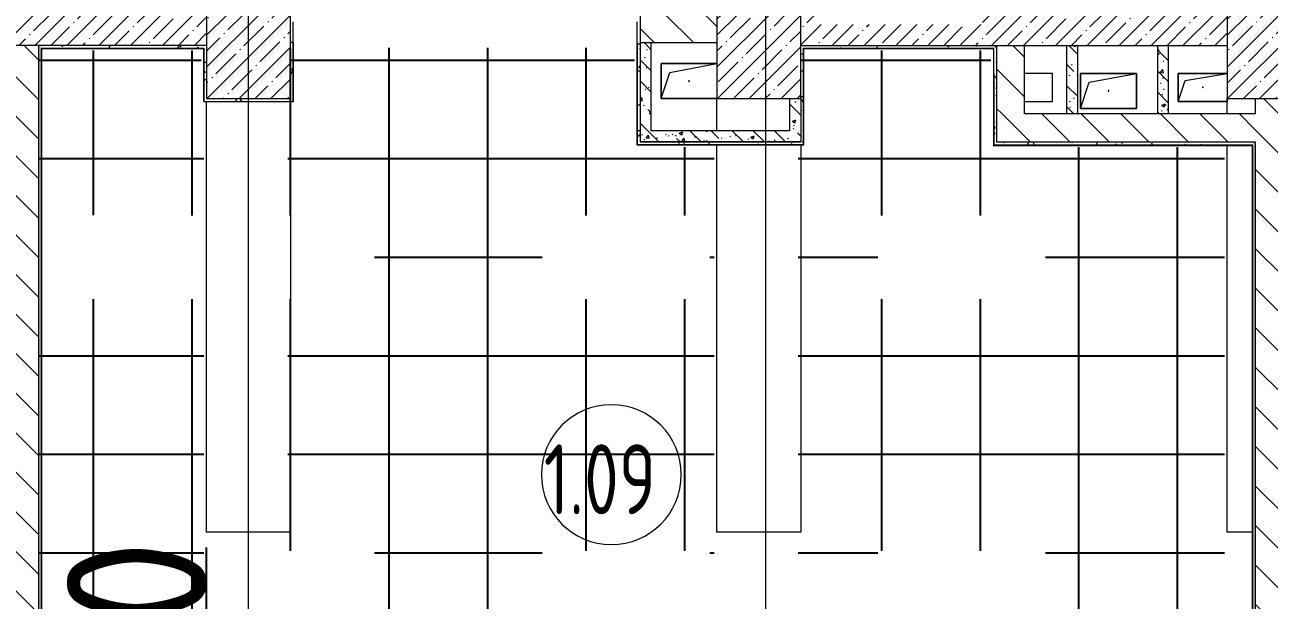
# Model space of a CAD drawing. Header units: millimetres. Extents: x -213911 to 415037, y -3642 to 107391.
# Drawn here: x 20675 to 29574, y 3577 to 7691 of the extents above; entities that cross this region are included whole.
import ezdxf

# ---------------------------------------------------------------- set-up
doc = ezdxf.new("R2010")
doc.units = ezdxf.units.MM
doc.layers.add('3) CF4 монтаж', color=104, linetype='Continuous')
for name, color, linetype, lineweight in [('7.6) CF6 монтаж НЗ', 182, 'Continuous', 50), ('A-AREA-IDEN', 7, 'Continuous', 9), ('A-FLOR', 7, 'Continuous', 9), ('A-GENM', 7, 'Continuous', 9), ('A-WALL', 7, 'Continuous', 5), ('I-WALL', 7, 'Continuous', 5), ('S-COLS', 7, 'Continuous', 9), ('S-COLS-1', 7, 'Continuous', 5), ('Оси', 7, 'Continuous', 9)]:
    doc.layers.add(name, color=color, linetype=linetype, lineweight=lineweight)
doc.layers.add('A-WALL-1', color=9, linetype='Continuous', lineweight=5, true_color=0x808080)
doc.layers.add('A-WALL-FNSH-1', color=9, linetype='Continuous', lineweight=5, true_color=0x808080)
doc.styles.add('ISOCPEUR_4', font='isocpeur.ttf', dxfattribs={"width": 0.9, "height": 1000})
doc.styles.add('СПДС', font='ГОСТ тип А.ttf', dxfattribs={"width": 0.9})
doc.dimstyles.new('ISO-2_0_0_9К_Средний_округл2_1', dxfattribs={"dimscale": 304.8, "dimtxt": 995.981176, "dimasz": 2.46063, "dimexe": 1.968504, "dimexo": 0, "dimgap": 0, "dimtad": 1, "dimdec": 0, "dimrnd": 10, "dimzin": 0, "dimdsep": 46, "dimtxsty": 'ISOCPEUR_4', "dimblk1": 'OBLIQUE', "dimblk2": 'OBLIQUE', "dimsah": 1, "dimcen": 0.09, "dimdle": 1.968504, "dimazin": 0, "dimtfac": 1, "dimtdec": 4, "dimtix": 1, "dimtmove": 0, "dimatfit": 3, "dimfxl": 1, "dimtvp": 1, "dimtolj": 1, "dimtzin": 0, "dimarcsym": 2})
pattern_1 = [(135, (64.7, -136.06), (-141.4214, -141.4214), [])]
pattern_2 = [(135, (64.7, -136.06), (-150.8683, -150.8683), [213.36, -35.56, 7.112, -35.56]), (135, (64.7, 14.71), (-150.8683, -150.8683), []), (50, (64.7, -136.06), (255.0577, -22.3145), [26.67, -293.37]), (355, (64.7, -136.06), (-49.3404, 267.4791), [21.336, -234.696]), (100.451, (85.96, -137.92), (205.7195, 245.1636), [22.666, -249.326]), (46.184, (64.7, -64.94), (379.511, -58.86), [40.005, -440.055]), (96.636, (96.33, -69.85), (332.3634, 346.399), [33.999, -373.989]), (351.184, (64.7, -64.94), (332.367, 346.3953), [32.004, -352.044]), (21, (100.26, -82.72), (212.2602, -143.1711), [26.67, -293.37]), (326, (100.26, -82.72), (86.5224, 257.8632), [21.336, -234.696]), (71.451, (117.95, -94.65), (298.784, 114.6901), [22.666, -249.326]), (37.5, (64.7, -136.06), (4.32385, 118.3775), [6.706, -225.146, 6.706, -231.546, -235.585]), (37.5, (64.7, -136.06), (4.32385, 118.3775), [-470.103, 6.706, -228.879]), (7.5, (64.7, -136.06), (93.5476, 140.2533), [6.706, -129.134, 6.706, -219.812, -89.789]), (7.5, (64.7, -136.06), (93.5476, 140.2533), [-362.356, 6.706, -83.083]), (327.5, (-14.6, -136.06), (189.82734, -8.0202), [6.706, -82.194, 6.706, -270.662, -368.046]), (327.5, (-14.6, -136.06), (189.82734, -8.0202), [-366.268, 6.706, -361.34]), (317.5, (-50.16, -136.06), (207.3811, 35.5976), [6.706, -108.864, 6.706, -177.495, -261.366]), (317.5, (-50.16, -136.06), (207.3811, 35.5976), [-299.771, 6.706, -254.66])]
pattern_3 = [(45, (64.7, -136.06), (-114.04925, 114.04925), []), (45, (178.75, -136.06), (-114.04925, 114.04925), [201.612, -40.322, 6.706, -33.617])]
pattern_4 = [(0, (64.7, -136.06), (243.84, 60.96), [20.117, -162.763, 20.117, -162.763, -975.36]), (0, (64.7, -136.06), (243.84, 60.96), [-365.76, 20.117, -345.643, 20.117, -162.763, -426.72]), (0, (64.7, -136.06), (243.84, 60.96), [-914.4, 20.117, -101.803, 20.117, -284.683]), (120, (156.14, -105.58), (-174.71291, 180.69163), [20.117, -162.763, 20.117, -162.763, -975.36]), (120, (156.14, -105.58), (-174.71291, 180.69163), [-365.76, 20.117, -345.643, 20.117, -162.763, -426.72]), (120, (156.14, -105.58), (-174.71291, 180.69163), [-914.4, 20.117, -101.803, 20.117, -284.683]), (240, (186.62, 16.34), (-69.12709, -241.65163), [20.117, -162.763, 20.117, -162.763, -975.36]), (240, (186.62, 16.34), (-69.12709, -241.65163), [-365.76, 20.117, -345.643, 20.117, -162.763, -426.72]), (240, (186.62, 16.34), (-69.12709, -241.65163), [-914.4, 20.117, -101.803, 20.117, -284.683])]

# ---------------------------------------------------------------- blocks, each defined once
blk = doc.blocks.new('BSC_Колонна _Прямоугольная - 600х600-23286269-Объем проектирования 1 этажа')
at = {"layer": 'S-COLS-1'}
h = blk.add_hatch(dxfattribs=at)
h.set_pattern_fill('FP_3', color=256, style=0, pattern_type=2)
h.set_pattern_definition([(45, (-29509.74, -7600), (-114.04925, 114.04925), []), (45, (-29395.7, -7600), (-114.04925, 114.04925), [201.613, -40.323, 6.706, -33.617])])
h.paths.add_polyline_path([(-300, -300), (300, -300), (300, 300), (-300, 300), (-300, -187.4)])
for p, q in [((300, 300), (-300, 300)), ((-300, 300), (-300, -300)), ((300, -300), (300, 300)), ((-300, -300), (300, -300))]:
    blk.add_line(p, q, dxfattribs=at)
blk = doc.blocks.new('BSC_Колонна _Прямоугольная - 600х600-V18-Объем проектирования 1 этажа')
at = {"layer": 'S-COLS-1'}
h = blk.add_hatch(dxfattribs=at)
h.set_pattern_fill('FP_28', color=256, style=0, pattern_type=2)
h.set_pattern_definition([(45, (-25860, -7600), (-114.0493, 114.0493), []), (45, (-25745.95, -7600), (-114.0493, 114.0493), [201.613, -40.323, 6.706, -33.617])])
h.paths.add_polyline_path([(300, -300), (300, 300), (-300, 300), (-300, -300), (-110.8, -300)])
for p, q in [((300, 300), (-300, 300)), ((-300, 300), (-300, -300)), ((300, -300), (300, 300)), ((-300, -300), (300, -300))]:
    blk.add_line(p, q, dxfattribs=at)
blk = doc.blocks.new('BSC_Колонна _Прямоугольная - 600х600-V153-Объем проектирования 1 этажа')
at = {"layer": 'S-COLS-1'}
h = blk.add_hatch(dxfattribs=at)
h.set_pattern_fill('FP_155', color=256, style=0, pattern_type=2)
h.set_pattern_definition([(45, (-22210, -7600), (-114.0493, 114.0493), []), (45, (-22095.95, -7600), (-114.0493, 114.0493), [201.613, -40.323, 6.706, -33.617])])
h.paths.add_polyline_path([(160.9, -300), (300, -300), (300, 300), (-300, 300), (-300, -300)])
for p, q in [((300, 300), (-300, 300)), ((-300, 300), (-300, -300)), ((300, -300), (300, 300)), ((-300, -300), (300, -300))]:
    blk.add_line(p, q, dxfattribs=at)
blk = doc.blocks.new('GM_Отверстие прямоугольное _в плите_ - Отверстие-21981599-Объем проектирования 1 этажа')
at = {"layer": 'A-GENM'}
for p, q in [((-175, -100), (-175, 100)), ((-175, 100), (175, 100)), ((175, 100), (-175, 100)), ((-175, 100), (-175, -100)), ((-125, 50), (175, 100)), ((-175, -100), (-125, 50)), ((175, -80), (175, -100)), ((175, -100), (175, -80)), ((175, -100), (-175, -100)), ((-175, -100), (175, -100))]:
    blk.add_line(p, q, dxfattribs=at)
for start, end in [(360, 180), (180, 360)]:
    blk.add_arc((0, 0), 2.5, start, end, dxfattribs=at)
blk = doc.blocks.new('GM_Отверстие прямоугольное _в плите_ - Отверстие-V199-Объем проектирования 1 этажа')
at = {"layer": 'A-GENM'}
for p, q in [((-200, -125), (-200, 125)), ((-200, 125), (200, 125)), ((200, 125), (-200, 125)), ((-200, 125), (-200, -125)), ((-137.5, 62.5), (200, 125)), ((200, 125), (200, -125)), ((200, -125), (200, 125)), ((-200, -125), (-137.5, 62.5)), ((200, -125), (-200, -125)), ((-200, -125), (200, -125))]:
    blk.add_line(p, q, dxfattribs=at)
for start, end in [(360, 180), (180, 360)]:
    blk.add_arc((0, 0), 2.5, start, end, dxfattribs=at)
blk = doc.blocks.new('GM_Отверстие прямоугольное _в плите_ - Отверстие-V206-Объем проектирования 1 этажа')
at = {"layer": 'A-GENM'}
for p, q in [((-200, -125), (-200, 125)), ((-200, 125), (200, 125)), ((200, 125), (-200, 125)), ((-200, 125), (-200, -125)), ((-137.5, 62.5), (200, 125)), ((-200, -125), (-137.5, 62.5)), ((200, -125), (-200, -125)), ((-200, -125), (200, -125))]:
    blk.add_line(p, q, dxfattribs=at)
for start, end in [(360, 180), (180, 360)]:
    blk.add_arc((0, 0), 2.5, start, end, dxfattribs=at)
blk = doc.blocks.new('Марка_Помещения - Номер-25198446-Объем проектирования 1 этажа')
at = {"layer": 'A-AREA-IDEN'}
for start, end in [(360, 180), (180, 360)]:
    blk.add_arc((0, 0), 2.5, start, end, dxfattribs=at)
blk = doc.blocks.new('_Oblique')
at = {"color": 0, "linetype": 'ByBlock', "lineweight": -2}
blk.add_line((-0.5, -0.5), (0.5, 0.5), dxfattribs=at)
blk = doc.blocks.new('*D2161')
at = {"layer": '7.6) CF6 монтаж НЗ', "color": 0, "lineweight": -2, "transparency": 16777216}
for p, q in [((21974.7, 383.9), (21974.7, 3953.3)), ((20574.7, 383.9), (22574.7, 383.9)), ((21974.7, -636.1), (21974.7, 383.9)), ((20574.7, -36.1), (22574.7, -36.1))]:
    blk.add_line(p, q, dxfattribs=at)
at = {"layer": 'Defpoints', "color": 0, "transparency": 16777216}
for p in [(20574.7, 383.9), (21974.7, 383.9), (20574.7, -36.1)]:
    blk.add_point(p, dxfattribs=at)
at = {"layer": '7.6) CF6 монтаж НЗ', "color": 0, "lineweight": -2, "transparency": 16777216, "xscale": 750, "yscale": 750, "zscale": 750}
for p, rotation in [((21974.7, 383.9), 90), ((21974.7, -36.1), 270)]:
    blk.add_blockref('_Oblique', p, dxfattribs=dict(at, rotation=rotation))
at = {"layer": '7.6) CF6 монтаж НЗ', "color": 0, "transparency": 16777216, "insert": (21474.7, 3053.3), "char_height": 1000, "attachment_point": 5, "rotation": 90, "style": 'ISOCPEUR_4'}
blk.add_mtext('\\A1;420', dxfattribs=at)

msp = doc.modelspace()

# ---------------------------------------------------------------- hatches: boundary and pattern name
at = {"layer": '3) CF4 монтаж'}
h = msp.add_hatch(dxfattribs=at)
h.set_pattern_fill('ANSI37', color=256, scale=222, angle=45, style=0)
h.set_pattern_definition([(90, (-13372.8, -41900.36), (-704.85, 0), []), (180, (-13372.8, -41900.36), (-6e-14, -704.85), [])])
h.paths.add_polyline_path([(29233.4, 368.1), (29254.4, 368.1), (29254.4, 6817.1), (27584.7, 6817.1), (27584.7, 7507.1), (26224.7, 7507.1), (26224.7, 6817.1), (26204.7, 6817.1), (26204.7, 368.1), (28752.6, 368.1)])
h.paths.add_polyline_path([(22700.7, 368.1), (25604.7, 368.1), (25604.7, 6817.1), (25034.7, 6818.1), (25034.7, 7527.1), (22574.7, 7527.1), (22574.7, 7127.1), (22554.7, 7127.1), (22554.7, 6328.6), (23174.7, 6328.6), (23174.7, 5728.6), (22554.7, 5728.6), (22554.7, 3928.6), (23174.7, 3928.6), (23174.7, 3328.6), (22554.7, 3328.6), (22554.7, 1528.6), (23174.7, 1528.6), (23174.7, 928.6), (22554.7, 928.6), (22554.7, 368.1)])
h.paths.add_polyline_path([(21954.7, 368.1), (21954.7, 5728.6), (20774.7, 5728.6), (20775.7, 368.1), (21933.7, 368.1)])
h.paths.add_polyline_path([(26774.7, 928.6), (26774.7, 1528.6), (27974.7, 1528.6), (27974.7, 928.6), (27426.3, 928.6)])
h.paths.add_polyline_path([(25574.7, 928.6), (24374.7, 928.6), (24374.7, 1528.6), (25574.7, 1528.6), (25574.7, 1181.5)])
h.paths.add_polyline_path([(27974.7, 3328.6), (26774.7, 3328.6), (26774.7, 3928.6), (27974.7, 3928.6), (27974.7, 3536.8)])
h.paths.add_polyline_path([(24773.8, 3328.6), (24374.7, 3328.6), (24374.7, 3928.6), (25574.7, 3928.6), (25574.7, 3328.6)])
h.paths.add_polyline_path([(27804.4, 5728.6), (26774.7, 5728.6), (26774.7, 6328.6), (27974.7, 6328.6), (27974.7, 5728.6)])
h.paths.add_polyline_path([(24773.8, 5728.6), (24374.7, 5728.6), (24374.7, 6328.6), (25574.7, 6328.6), (25574.7, 5728.6), (25034.7, 5728.6)])
h.paths.add_polyline_path([(20774.7, 6061.3), (20774.7, 6061.4), (20774.7, 6328.6), (21039.5, 6328.6), (21039.5, 6362.5), (21169.9, 6328.6), (21954.7, 6328.6), (21954.7, 7127.1), (21934.7, 7127.1), (21934.7, 7507.1), (20774.7, 7507.1), (20774.7, 6725.2), (20810.8, 6590.9), (20774.7, 6590.9), (20774.7, 6061.4)])
at = {"layer": 'I-WALL'}
h = msp.add_hatch(dxfattribs=at)
h.set_pattern_fill('FP_1', color=256, style=0, pattern_type=2)
h.set_pattern_definition(pattern_3)
h.paths.add_polyline_path([(20554.7, 7543.9), (21974.7, 7543.9), (21974.7, 7763.9), (18549.7, 7763.9), (18549.7, 7543.9), (20372.5, 7543.9)])
h.paths.add_polyline_path([(17569.7, 7543.9), (17599.7, 7543.9), (17599.7, 7763.9), (17324.7, 7763.9), (17324.7, 7543.9), (17344.7, 7543.9)])
h = msp.add_hatch(dxfattribs=at)
h.set_pattern_fill('FP_23', color=256, style=0, pattern_type=2)
h.set_pattern_definition(pattern_1)
h.paths.add_polyline_path([(25154.7, 7563.9), (25624.7, 7563.9), (25624.7, 7763.9), (25074.7, 7763.9), (25074.7, 7563.9)])
h = msp.add_hatch(dxfattribs=at)
h.set_pattern_fill('FP_1', color=256, style=0, pattern_type=2)
h.set_pattern_definition(pattern_3)
h.paths.add_polyline_path([(26224.7, 7543.9), (29274.4, 7543.9), (29274.4, 7763.9), (27524.7, 7762.5), (27524.7, 7693.9), (26324.7, 7693.9), (26324.7, 7763.9), (26224.7, 7763.9)])
h = msp.add_hatch(dxfattribs=at)
h.set_pattern_fill('FP_23', color=256, style=0, pattern_type=2)
h.set_pattern_definition(pattern_1)
h.paths.add_polyline_path([(20774.7, -36.1), (20774.7, 7543.9), (20574.7, 7543.9), (20574.7, -36.1)])
h = msp.add_hatch(dxfattribs=at)
h.set_pattern_fill('FP_191', color=256, style=0, pattern_type=2)
h.set_pattern_definition(pattern_4)
h.paths.add_polyline_path([(20794.7, 3.9), (20793.7, 7523.9), (20774.7, 7543.9), (20774.7, 3.9)])
h.paths.add_polyline_path([(20794.7, 7523.9), (20794.7, 7543.9), (20774.7, 7543.9)])
h = msp.add_hatch(dxfattribs=at)
h.set_pattern_fill('FP_191', color=256, style=0, pattern_type=2)
h.set_pattern_definition(pattern_4)
h.paths.add_polyline_path([(20807.7, 7523.9), (21953.7, 7523.9), (21954.7, 7543.9), (20794.7, 7543.9), (20794.7, 7523.9)])
h = msp.add_hatch(dxfattribs=at)
h.set_pattern_fill('FP_191', color=256, style=0, pattern_type=2)
h.set_pattern_definition(pattern_4)
h.paths.add_polyline_path([(21954.7, 7163.9), (21974.7, 7163.9), (21974.7, 7543.9), (21954.7, 7543.9), (21954.7, 7164.6)])
h = msp.add_hatch(dxfattribs=at)
h.set_pattern_fill('FP_191', color=256, style=0, pattern_type=2)
h.set_pattern_definition(pattern_4)
h.paths.add_polyline_path([(22574.7, 7143.9), (22594.7, 7143.9), (22594.7, 7563.9), (22574.7, 7563.9), (22574.7, 7163.9)])
h = msp.add_hatch(dxfattribs=at)
h.set_pattern_fill('FP_191', color=256, style=0, pattern_type=2)
h.set_pattern_definition(pattern_4)
h.paths.add_polyline_path([(25074.7, 6854.9), (25074.7, 7553.9), (25054.7, 7553.9), (25054.7, 6854.9)])
h = msp.add_hatch(dxfattribs=at)
h.set_pattern_fill('FP_41', color=256, style=0, pattern_type=2)
h.set_pattern_definition(pattern_2)
h.paths.add_polyline_path([(25074.7, 6933.9), (25154.7, 6933.9), (25154.7, 7563.9), (25074.7, 7563.9), (25074.7, 7133.9)])
h = msp.add_hatch(dxfattribs=at)
h.set_pattern_fill('FP_191', color=256, style=0, pattern_type=2)
h.set_pattern_definition(pattern_4)
h.paths.add_polyline_path([(26244.7, 7523.9), (27604.7, 7523.9), (27604.7, 7543.9), (26224.7, 7543.9), (26224.7, 7523.9)])
h = msp.add_hatch(dxfattribs=at)
h.set_pattern_fill('FP_191', color=256, style=0, pattern_type=2)
h.set_pattern_definition(pattern_4)
h.paths.add_polyline_path([(26243.7, 6834.9), (26244.7, 6834.9), (26244.7, 7522.9), (26224.7, 7522.9), (26224.7, 6834.9)])
h = msp.add_hatch(dxfattribs=at)
h.set_pattern_fill('FP_191', color=256, style=0, pattern_type=2)
h.set_pattern_definition(pattern_4)
h.paths.add_polyline_path([(27624.7, 6853.9), (27624.7, 7543.9), (27604.7, 7522.9), (27604.7, 6853.9)])
h.paths.add_polyline_path([(27604.7, 7523.9), (27624.7, 7543.9), (27604.7, 7543.9)])
h = msp.add_hatch(dxfattribs=at)
h.set_pattern_fill('FP_23', color=256, style=0, pattern_type=2)
h.set_pattern_definition(pattern_1)
h.paths.add_polyline_path([(27824.4, 7053.9), (27824.7, 7053.9), (27824.4, 7543.9), (27624.7, 7543.9), (27624.7, 7053.9), (27726.3, 7053.9)])
h = msp.add_hatch(dxfattribs=at)
h.set_pattern_fill('FP_41', color=256, style=0, pattern_type=2)
h.set_pattern_definition(pattern_2)
h.paths.add_polyline_path([(28204.7, 7053.9), (28204.7, 7543.9), (28124.7, 7543.9), (28124.7, 7053.9), (28159.7, 7053.9)])
h = msp.add_hatch(dxfattribs=at)
h.set_pattern_fill('FP_41', color=256, style=0, pattern_type=2)
h.set_pattern_definition(pattern_2)
h.paths.add_polyline_path([(28854.7, 7053.9), (28854.7, 7543.9), (28774.7, 7543.9), (28774.7, 7053.9)])
h = msp.add_hatch(dxfattribs=at)
h.set_pattern_fill('FP_191', color=256, style=0, pattern_type=2)
h.set_pattern_definition(pattern_4)
h.paths.add_polyline_path([(22435.6, 7143.9), (22574.7, 7143.9), (22574.7, 7163.9), (21954.7, 7163.9), (21954.7, 7143.9), (21978.6, 7143.9)])
h = msp.add_hatch(dxfattribs=at)
h.set_pattern_fill('FP_41', color=256, style=0, pattern_type=2)
h.set_pattern_definition(pattern_2)
h.paths.add_polyline_path([(26224.7, 6853.9), (26224.7, 7163.9), (26144.7, 7163.9), (26144.7, 6854.9), (26223.7, 6854.9)])
h = msp.add_hatch(dxfattribs=at)
h.set_pattern_fill('FP_23', color=256, style=0, pattern_type=2)
h.set_pattern_definition(pattern_1)
h.paths.add_polyline_path([(29663.9, 363.9), (29674.4, 363.9), (29674.4, 7163.9), (29474.4, 7163.9), (29474.4, 363.9), (29656.3, 363.9)])
h = msp.add_hatch(dxfattribs=at)
h.set_pattern_fill('FP_23', color=256, style=0, pattern_type=2)
h.set_pattern_definition(pattern_1)
h.paths.add_polyline_path([(29454.4, 6853.9), (29474.4, 6853.9), (29474.4, 7053.9), (27624.7, 7053.9), (27624.7, 6853.9), (29334.7, 6853.9)])
h = msp.add_hatch(dxfattribs=at)
h.set_pattern_fill('FP_191', color=256, style=0, pattern_type=2)
h.set_pattern_definition(pattern_4)
h.paths.add_polyline_path([(26224.7, 6834.9), (26223.7, 6854.9), (25054.7, 6853.9), (25054.7, 6834.9), (26144.7, 6834.9)])
h = msp.add_hatch(dxfattribs=at)
h.set_pattern_fill('FP_41', color=256, style=0, pattern_type=2)
h.set_pattern_definition(pattern_2)
h.paths.add_polyline_path([(26144.7, 6853.9), (26144.7, 6933.9), (25074.7, 6933.9), (25074.7, 6853.9), (25684.7, 6853.9)])
h = msp.add_hatch(dxfattribs=at)
h.set_pattern_fill('FP_191', color=256, style=0, pattern_type=2)
h.set_pattern_definition(pattern_4)
h.paths.add_polyline_path([(28624.8, 6833.9), (29454.4, 6833.9), (29453.4, 6853.9), (27604.7, 6853.9), (27604.7, 6833.9), (28490.3, 6833.9)])
h = msp.add_hatch(dxfattribs=at)
h.set_pattern_fill('FP_191', color=256, style=0, pattern_type=2)
h.set_pattern_definition(pattern_4)
h.paths.add_polyline_path([(29454.4, 383.9), (29474.4, 383.9), (29474.4, 6853.9), (29454.4, 6853.9), (29454.4, 384)])

# ---------------------------------------------------------------- linework, layer by layer
at = {"layer": 'A-FLOR'}
for p, q in [((22594.7, 7143.9), (22594.7, 7711.9)), ((25054.7, 6834.9), (25054.7, 7711.9)), ((20794.7, 7523.9), (21953.7, 7523.9)), ((20794.7, 3.9), (20794.7, 7522.9)), ((21954.7, 7523.9), (21954.7, 7143.9)), ((26244.7, 7523.9), (27604.7, 7523.9)), ((26244.7, 6834.9), (26244.7, 7522.9)), ((27604.7, 7343.8), (27604.7, 7146.1)), ((28024.4, 7343.9), (27824.7, 7343.9)), ((28024.4, 7143.9), (28024.4, 7343.9)), ((21954.7, 7143.9), (22594.7, 7143.9)), ((21974.7, 4063.9), (21974.7, 7143.9)), ((22574.7, 7143.9), (22574.7, 4063.9)), ((25624.7, 6933.9), (25624.7, 7163.9)), ((25624.7, 7163.9), (26144.7, 7163.9)), ((27604.7, 7143.8), (27604.7, 6833.9)), ((27824.7, 7143.9), (28024.4, 7143.9)), ((29274.7, 7053.9), (29274.7, 7163.9)), ((29274.7, 7163.9), (29474.4, 7163.9)), ((25054.7, 6834.9), (26244.7, 6834.9)), ((25624.7, 4063.9), (25624.7, 6834.9)), ((26224.7, 6834.9), (26224.7, 4063.9)), ((29274.7, 4063.9), (29274.7, 6825.9)), ((29454.4, 6825.9), (29454.4, 383.9)), ((22574.7, 4063.9), (21974.7, 4063.9)), ((26224.7, 4063.9), (25624.7, 4063.9)), ((29454.4, 4063.9), (29274.7, 4063.9))]:
    msp.add_line(p, q, dxfattribs=at)
at = {"layer": 'A-WALL'}
for p, q in [((20794.7, 7522.9), (20794.7, 7523.9)), ((20795.7, 7522.9), (20794.7, 7522.9)), ((21953.7, 7523.9), (21954.7, 7523.9)), ((26224.7, 7543.9), (27624.7, 7543.9)), ((26244.7, 7522.9), (26244.7, 7523.9)), ((26245.7, 7522.9), (26244.7, 7522.9)), ((27604.7, 7522.9), (27603.7, 7522.9)), ((27604.7, 7143.8), (27604.7, 7523.9)), ((29454.4, 6825.9), (29454.4, 6832.9))]:
    msp.add_line(p, q, dxfattribs=at)
at = {"layer": 'A-WALL-1'}
for p, q in [((25074.7, 7783.9), (25074.7, 6853.9)), ((21974.7, 7543.9), (18579.7, 7543.9)), ((20774.7, -386.1), (20774.7, 7543.9)), ((22594.7, 7563.9), (22574.7, 7563.9)), ((25074.7, 7553.9), (25054.7, 7553.9)), ((25074.7, 7563.9), (25624.7, 7563.9)), ((25154.7, 6933.9), (25154.7, 7563.9)), ((27624.7, 7543.9), (29274.4, 7543.9)), ((27624.7, 7543.9), (27624.7, 6853.9)), ((27824.7, 7053.9), (27824.7, 7543.9)), ((28124.7, 7543.9), (28124.7, 7053.9)), ((28204.7, 7053.9), (28204.7, 7543.9)), ((28774.7, 7543.9), (28774.7, 7053.9)), ((28854.7, 7053.9), (28854.7, 7543.9)), ((26144.7, 7163.9), (26144.7, 6933.9)), ((26224.7, 7163.9), (26224.7, 6853.9)), ((29474.4, 7163.9), (29474.4, 7053.9)), ((29474.4, 7053.9), (27824.7, 7053.9)), ((26224.7, 6854.9), (25074.7, 6854.9)), ((25074.7, 6853.9), (26224.7, 6853.9)), ((26144.7, 6933.9), (25154.7, 6933.9)), ((27624.7, 6853.9), (29474.4, 6853.9)), ((29474.4, 6853.9), (29474.4, 363.9))]:
    msp.add_line(p, q, dxfattribs=at)
at = {"layer": 'A-WALL-FNSH-1'}
for p, q in [((20795.7, 7522.9), (21953.7, 7522.9)), ((20795.7, 4.9), (20795.7, 7522.9)), ((21953.7, 7142.9), (21953.7, 7523.9)), ((22595.7, 7563.9), (22594.7, 7563.9)), ((22595.7, 7142.9), (22595.7, 7563.9)), ((25054.7, 7553.9), (25053.7, 7553.9)), ((25053.7, 7553.9), (25053.7, 6832.9)), ((26245.7, 7522.9), (27603.7, 7522.9)), ((26245.7, 6832.9), (26245.7, 7522.9)), ((27603.7, 7522.9), (27603.7, 6825.9)), ((21953.7, 7142.9), (22595.7, 7142.9)), ((25053.7, 6832.9), (26245.7, 6832.9)), ((25054.7, 6833.9), (25054.7, 6834.9)), ((26244.7, 6833.9), (25054.7, 6833.9)), ((26244.7, 6834.9), (26244.7, 6833.9)), ((27603.7, 6825.9), (27604.7, 6825.9)), ((29453.4, 6825.9), (29453.4, 384.9))]:
    msp.add_line(p, q, dxfattribs=at)
at = {"layer": 'I-WALL'}
for p, q in [((27604.7, 6833.9), (29454.4, 6833.9)), ((27604.7, 6833.9), (27604.7, 6832.9)), ((29453.4, 6825.9), (27604.7, 6825.9)), ((29454.4, 6832.9), (29454.4, 6833.9))]:
    msp.add_line(p, q, dxfattribs=at)
at = {"layer": 'Оси'}
for points in [[(22274.7, -2042.3), (22274.7, 2957.7), (22274.7, 22262), (22274.7, 27262)], [(25974.7, -2042.3), (25974.7, 2957.7), (25974.7, 22262), (25974.7, 27262)]]:
    msp.add_lwpolyline(points, dxfattribs=at)

# ---------------------------------------------------------------- block references
at = {"layer": 'A-AREA-IDEN', "xscale": 199.9999999999999, "yscale": 199.9999999999999, "zscale": 199.9999999999999}
msp.add_blockref('Марка_Помещения - Номер-25198446-Объем проектирования 1 этажа', (24869.7, 4474.4), dxfattribs=at)
at = {"layer": 'A-GENM'}
for name, p in [('GM_Отверстие прямоугольное _в плите_ - Отверстие-V206-Объем проектирования 1 этажа', (25424.7, 7288.9)), ('GM_Отверстие прямоугольное _в плите_ - Отверстие-V199-Объем проектирования 1 этажа', (28424.7, 7218.9)), ('GM_Отверстие прямоугольное _в плите_ - Отверстие-21981599-Объем проектирования 1 этажа', (29099.4, 7243.9))]:
    msp.add_blockref(name, p, dxfattribs=at)
at = {"layer": 'S-COLS'}
for name, p in [('BSC_Колонна _Прямоугольная - 600х600-V153-Объем проектирования 1 этажа', (22274.7, 7463.9)), ('BSC_Колонна _Прямоугольная - 600х600-V18-Объем проектирования 1 этажа', (25924.7, 7463.9)), ('BSC_Колонна _Прямоугольная - 600х600-23286269-Объем проектирования 1 этажа', (29574.4, 7463.9))]:
    msp.add_blockref(name, p, dxfattribs=at)

# ---------------------------------------------------------------- texts
at = {"layer": 'A-AREA-IDEN', "insert": (24385.9, 4691.5), "char_height": 500, "width": 1212.151, "attachment_point": 1, "style": 'СПДС'}
msp.add_mtext('1.09', dxfattribs=at)

# ---------------------------------------------------------------- dimensions: what is measured, and where the dimension line sits
at = {"layer": '7.6) CF6 монтаж НЗ'}
dim = msp.add_linear_dim(base=(21974.7, 383.9), p1=(20574.7, -36.1), p2=(20574.7, 383.9), angle=90, dimstyle='ISO-2_0_0_9К_Средний_округл2_1', override={"dimpost": '<>'}, dxfattribs=at)
dim.commit()
dim.dimension.update_dxf_attribs({"geometry": '*D2161', "text_midpoint": (21974.7, 3053.3), "dimtype": 160})

doc.saveas('drawing.dxf')
